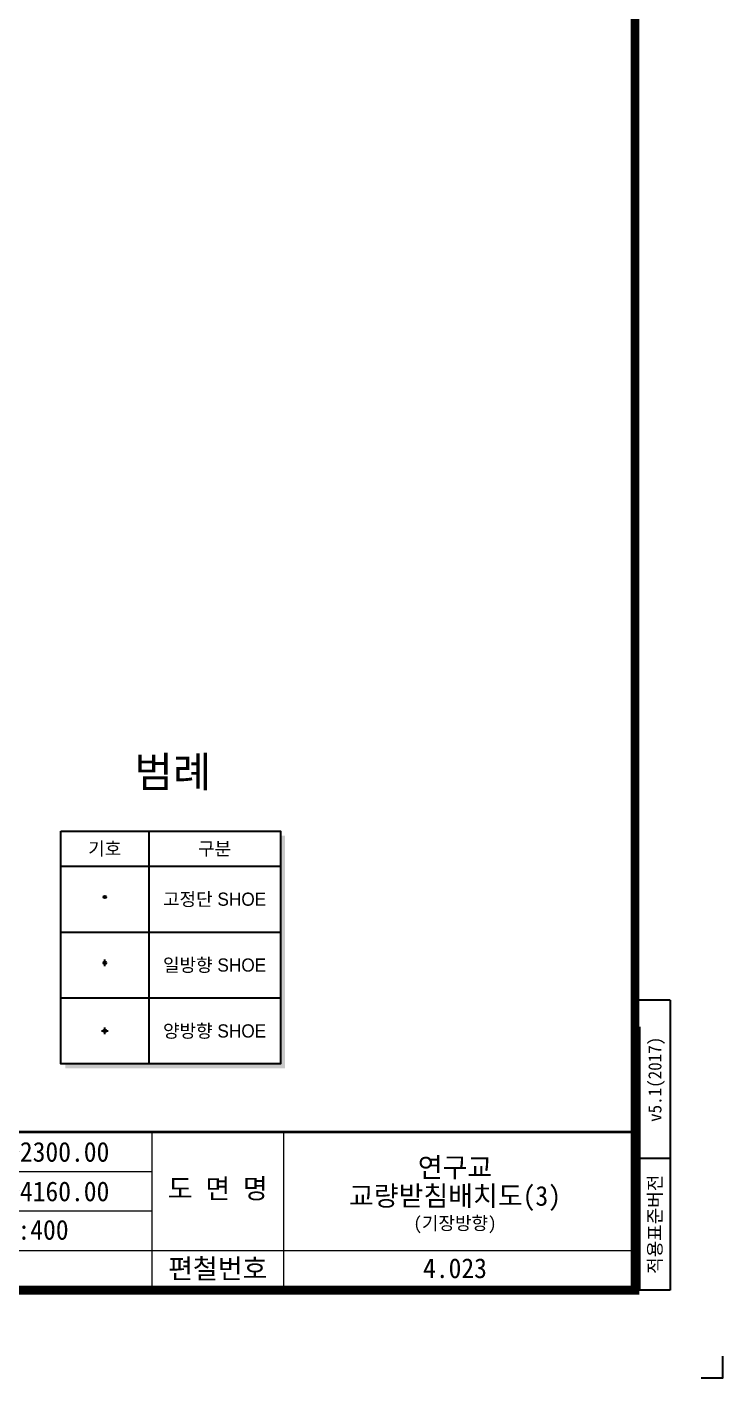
# Model space of a CAD drawing. Header units: feet. Extents: x 0 to 1079770, y 0 to 240000.
# Drawn here: x 1016402 to 1079770, y 2400 to 125461 of the extents above; entities that cross this region are included whole.
import ezdxf
from ezdxf.enums import TextEntityAlignment as Align

# ---------------------------------------------------------------- set-up
doc = ezdxf.new("R2010")
doc.units = ezdxf.units.FT
doc.header["$LTSCALE"] = 2200
doc.header["$MEASUREMENT"] = 0
for name, color, linetype in [('CS-CONC-LEAN', 3, 'CONTINUOUS'), ('CS-TABL-LIN1', 4, 'CONTINUOUS'), ('CS-TABL-LIN2', 1, 'CONTINUOUS'), ('CS-TABL-TEX1', 6, 'CONTINUOUS'), ('CS-TABL-TEX2', 3, 'CONTINUOUS'), ('CX-BORD-LIN1', 4, 'CONTINUOUS'), ('CX-BORD-LIN2', 3, 'CONTINUOUS'), ('CX-BORD-TEX2', 7, 'CONTINUOUS'), ('CX-BORD-TEX3', 6, 'CONTINUOUS'), ('CX-MISC', 2, 'CONTINUOUS'), ('CZ-TEX1', 6, 'CONTINUOUS')]:
    doc.layers.add(name, color=color, linetype=linetype)
doc.styles.add('A_STANDARD', font='')
doc.styles.add('TB_TEXT', font='')
doc.styles.add('TB_WBTXT', font='')
doc.styles.add('TB_WMTXT', font='')
doc.styles.get('A_STANDARD').set_extended_font_data('Dotum')
doc.styles.get('TB_TEXT').set_extended_font_data('DotumChe')
doc.styles.get('TB_WBTXT').set_extended_font_data('Dotum')
doc.styles.get('TB_WMTXT').set_extended_font_data('DotumChe')

# ---------------------------------------------------------------- blocks, each defined once
blk = doc.blocks.new('CXBLKA1-KHCA-1')
at = {"layer": 'CX-BORD-LIN1', "const_width": 2}
blk.add_lwpolyline([(796, 0), (0, 0), (0, 554), (796, 554)], close=True, dxfattribs=at)
at = {"layer": 'CX-BORD-LIN1'}
for points, const_width in [([(796, 36), (0, 36)], 0.6), ([(686, 0), (686, 36)], 0.3)]:
    blk.add_lwpolyline(points, dxfattribs=dict(at, const_width=const_width))
at = {"layer": 'CX-BORD-LIN2'}
for p, q in [((804, 66.03), (796, 66.03)), ((804, 66.03), (804, 0)), ((797, 60), (797, 0)), ((804, 30), (796, 30)), ((804, 0), (797, 0))]:
    blk.add_line(p, q, dxfattribs=at)
at = {"layer": 'CX-BORD-LIN2', "const_width": 0.3}
for points in [[(716, 0), (716, 36)], [(686, 27), (558, 27)], [(686, 18), (558, 18)], [(796, 9), (558, 9)]]:
    blk.add_lwpolyline(points, dxfattribs=at)
at = {"layer": 'CX-MISC'}
blk.add_lwpolyline([(811, -20), (816, -20), (816, -15)], dxfattribs=at)
at = {"layer": 'CX-BORD-LIN1', "style": 'TB_TEXT'}
for tag, height, p in [('TR_RNUM5', 3, (285.11, 32.64)), ('TR_RDAT5', 3.5, (317.5, 33)), ('TR_DGN5', 3.5, (451.12, 33)), ('TR_CHK5', 3.5, (491.12, 33)), ('TR_APP5', 3.5, (531.12, 33)), ('TR_RNUM4', 3, (285.11, 26.64)), ('TR_RDAT4', 3.5, (317.5, 27)), ('TR_DGN4', 3.5, (451.12, 27)), ('TR_CHK4', 3.5, (491.12, 27)), ('TR_APP4', 3.5, (531.12, 27)), ('TR_RNUM3', 3, (285.11, 20.64)), ('TR_RDAT3', 3.5, (317.5, 21)), ('TR_DGN3', 3.5, (451.12, 21)), ('TR_CHK3', 3.5, (491.12, 21)), ('TR_APP3', 3.5, (531.12, 21)), ('TR_RNUM2', 3, (285.11, 14.64)), ('TR_RDAT2', 3.5, (317.5, 15)), ('TR_DGN2', 3.5, (451.12, 15)), ('TR_CHK2', 3.5, (491.12, 15)), ('TR_APP2', 3.5, (531.12, 15)), ('TR_RNUM1', 3, (285.11, 8.64)), ('TR_RDAT1', 3.5, (317.5, 9)), ('TR_DGN1', 3.5, (451.12, 9)), ('TR_CHK1', 3.5, (491.12, 9)), ('TR_APP1', 3.5, (531.12, 9))]:
    blk.add_attdef(tag, text='', height=height, dxfattribs=at).set_placement(p, align=Align.MIDDLE_CENTER)
for tag, p in [('TR_RCON5', (342.3, 33)), ('TR_RCON4', (342.3, 27)), ('TR_RCON3', (342.3, 21)), ('TR_RCON2', (342.3, 15)), ('TR_RCON1', (342.3, 9))]:
    blk.add_attdef(tag, text='', height=3.5, dxfattribs=at).set_placement(p, align=Align.MIDDLE_LEFT)
at = {"layer": 'CX-BORD-LIN2', "style": 'TB_TEXT'}
blk.add_text('적용표준버전', height=3, rotation=90, dxfattribs=at).set_placement((800.5, 15), align=Align.MIDDLE_CENTER)
blk.add_attdef('TD_VERSION', text='', height=3, rotation=90, dxfattribs=at).set_placement((800.5, 48.01), align=Align.MIDDLE_CENTER)
at = {"layer": 'CX-BORD-TEX2', "style": 'TB_WMTXT'}
for tag, height, p in [('TB_CNAME', 5, (15.34, 531.83)), ('TB_CSCOP', 4, (16.63, 523.83))]:
    blk.add_attdef(tag, text='', height=height, dxfattribs=at).set_placement(p, align=Align.BOTTOM_LEFT)
at = {"layer": 'CX-BORD-TEX2', "style": 'TB_WBTXT'}
for tag, height, p in [('TB_MTITIL', 10, (398, 533.33)), ('TB_STITL', 7, (398, 518.33))]:
    blk.add_attdef(tag, text='', height=height, dxfattribs=at).set_placement(p, align=Align.MIDDLE_CENTER)
at = {"layer": 'CX-BORD-TEX3', "style": 'TB_TEXT'}
for s, p in [('도 면 명', (701, 23.19)), ('편철번호', (701, 5))]:
    blk.add_text(s, height=4.5, dxfattribs=at).set_placement(p, align=Align.MIDDLE)
for tag, height, p in [('TD_LNDST', 4.5, (215, 31.5)), ('TD_DSECT', 4.5, (605.5, 31.5)), ('TD_DDIST', 4.5, (654.5, 31.5)), ('TD_DNAME_TOP', 4.5, (755, 27.96)), ('TD_CSECT', 4.5, (605.5, 22.5)), ('TD_CDIST', 4.5, (654.5, 22.5)), ('TD_DNAME_MAIN', 4.5, (755, 21.47)), ('TD_CCOMP', 4.5, (215, 13.59)), ('TD_HSCAL', 4.5, (620.88, 13.75)), ('TD_VSCAL', 4.5, (656.86, 13.75)), ('TD_DNAME_BOT', 3, (755, 15.25)), ('TD_FIELD', 4.5, (180, 5.13)), ('TD_CSTEP', 4.5, (250.74, 5.13)), ('TD_DWGCODE', 4.5, (637, 4.79)), ('TD_DWGNO', 4.5, (755, 5))]:
    blk.add_attdef(tag, text='', height=height, dxfattribs=at).set_placement(p, align=Align.MIDDLE_CENTER)
for tag, height, width, p in [('TD_DCOMP', 4.5, 0.95, (215, 22.59)), ('TD_CNAME', 5, 0.78, (65, 7.6))]:
    blk.add_attdef(tag, text='', height=height, dxfattribs=dict(at, width=width)).set_placement(p, align=Align.MIDDLE_CENTER)

msp = doc.modelspace()

# ---------------------------------------------------------------- linework, layer by layer
at = {"layer": 'CS-CONC-LEAN'}
for p, q in [((1023481, 39914), (1023481, 40514)), ((1023181, 34014), (1023781, 34014)), ((1023481, 33714), (1023481, 34314))]:
    msp.add_line(p, q, dxfattribs=at)
for centre in [(1023481, 46214), (1023481, 40214), (1023481, 34014)]:
    msp.add_circle(centre, 120, dxfattribs=at)
at = {"layer": 'CS-TABL-LIN1'}
msp.add_lwpolyline([(1019481, 52214), (1039481, 52214), (1039481, 31014), (1019481, 31014)], close=True, dxfattribs=at)
at = {"layer": 'CS-TABL-LIN1', "const_width": 120}
msp.add_lwpolyline([(1023541, 46214, 1), (1023421, 46214, 1)], format="xyb", close=True, dxfattribs=at)
at = {"layer": 'CS-TABL-LIN1'}
for points in [[(1039481, 51814), (1039881, 51814), (1039481, 31014), (1039881, 31014)], [(1023481, 40514), (1023451, 40424), (1023481, 40514), (1023511, 40424)], [(1023481, 39914), (1023451, 40004), (1023481, 39914), (1023511, 40004)], [(1023181, 34014), (1023271, 33984), (1023181, 34014), (1023271, 34044)], [(1023481, 34314), (1023451, 34224), (1023481, 34314), (1023511, 34224)], [(1023481, 33714), (1023451, 33804), (1023481, 33714), (1023511, 33804)], [(1023781, 34014), (1023691, 33984), (1023781, 34014), (1023691, 34044)], [(1019881, 31014), (1039881, 31014), (1019881, 30614), (1039881, 30614)]]:
    msp.add_solid(points, dxfattribs=at)
at = {"layer": 'CS-TABL-LIN2'}
for p, q in [((1027481, 52214), (1027481, 31014)), ((1019481, 49014), (1039481, 49014)), ((1019481, 43014), (1039481, 43014)), ((1019481, 37014), (1039481, 37014))]:
    msp.add_line(p, q, dxfattribs=at)

# ---------------------------------------------------------------- block references
at = {"layer": 'CX-MISC'}
ref = msp.add_blockref('CXBLKA1-KHCA-1', (753370, 10400), dxfattribs=dict(at, xscale=400, yscale=400, zscale=400))
ref.add_attrib('TD_DDIST', '0000.00~2300.00', dxfattribs={"layer": 'CX-BORD-TEX3', "height": 1800, "style": 'TB_TEXT'}).set_placement((1015170, 23000), align=Align.MIDDLE_CENTER)
ref.add_attrib('TD_CDIST', '0000.00~4160.00', dxfattribs={"layer": 'CX-BORD-TEX3', "height": 1800, "style": 'TB_TEXT'}).set_placement((1015170, 19400), align=Align.MIDDLE_CENTER)
ref.add_attrib('TD_DNAME_MAIN', '교량받침배치도(3)', dxfattribs={"layer": 'CX-BORD-TEX3', "height": 1800, "style": 'TB_TEXT'}).set_placement((1055370, 18989), align=Align.MIDDLE_CENTER)
ref.add_attrib('TD_DNAME_TOP', '연구교', dxfattribs={"layer": 'CX-BORD-TEX3', "height": 1800, "style": 'TB_TEXT'}).set_placement((1055370, 21583), align=Align.MIDDLE_CENTER)
ref.add_attrib('TD_DNAME_BOT', '(기장방향)', dxfattribs={"layer": 'CX-BORD-TEX3', "height": 1200, "style": 'TB_TEXT'}).set_placement((1055370, 16500), align=Align.MIDDLE_CENTER)
ref.add_attrib('TD_VSCAL', 'V=1:400', dxfattribs={"layer": 'CX-BORD-TEX3', "height": 1800, "style": 'TB_TEXT'}).set_placement((1016115, 15899), align=Align.MIDDLE_CENTER)
ref.add_attrib('TD_DWGNO', '4.023', dxfattribs={"layer": 'CX-BORD-TEX3', "height": 1800, "style": 'TB_TEXT'}).set_placement((1055370, 12401), align=Align.MIDDLE_CENTER)
ref.add_attrib('TD_VERSION', 'v5.1(2017)', dxfattribs={"layer": 'CX-BORD-LIN2', "height": 1200, "rotation": 90, "style": 'TB_TEXT'}).set_placement((1073570, 29606), align=Align.MIDDLE_CENTER)

# ---------------------------------------------------------------- texts
at = {"layer": 'CS-TABL-TEX1', "style": 'A_STANDARD'}
for s, p in [('기호', (1023481, 50014)), ('구분', (1033481, 50014))]:
    msp.add_text(s, height=1200, dxfattribs=at).set_placement(p, align=Align.CENTER)
at = {"layer": 'CS-TABL-TEX2', "style": 'A_STANDARD'}
for s, p in [('고정단 SHOE', (1033481, 45414)), ('일방향 SHOE', (1033481, 39414)), ('양방향 SHOE', (1033481, 33414))]:
    msp.add_text(s, height=1200, dxfattribs=at).set_placement(p, align=Align.CENTER)
at = {"layer": 'CZ-TEX1', "style": 'A_STANDARD'}
msp.add_text('범례', height=2800, dxfattribs=at).set_placement((1029681, 56214), align=Align.CENTER)

doc.saveas('drawing.dxf')
